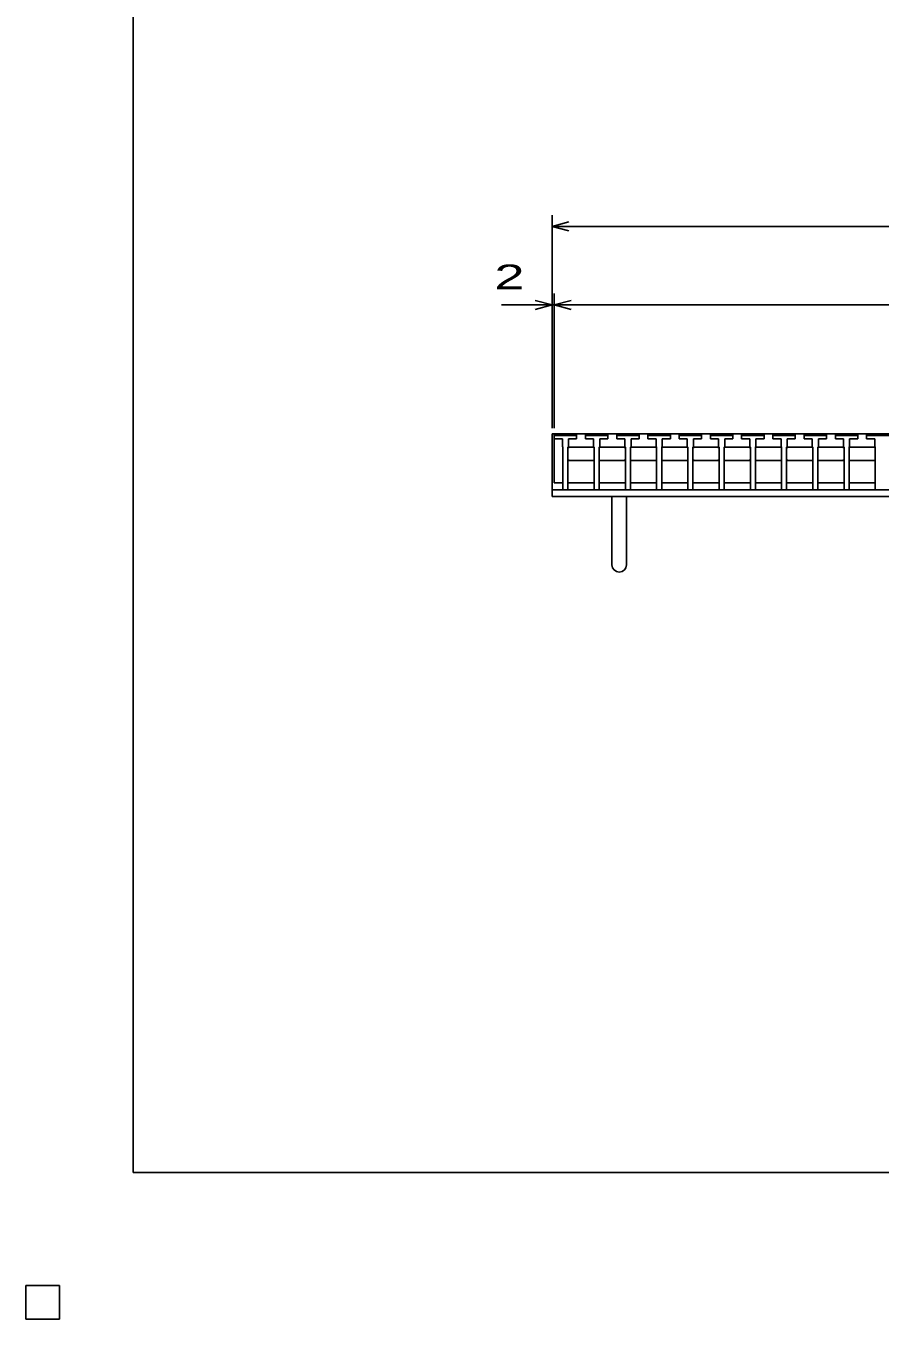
# Model space of a CAD drawing. Units: millimetres, scale not verified. Extents: x -1820 to 1736, y -1282 to 1048.
# Drawn here: x -1820 to -1057, y -1282 to -128 of the extents above; entities that cross this region are included whole.
import ezdxf
from ezdxf.enums import TextEntityAlignment as Align

# ---------------------------------------------------------------- set-up
doc = ezdxf.new("R2010")
doc.units = ezdxf.units.MM
doc.header["$LTSCALE"] = 10
for name, color, linetype, lineweight in [('0_2', 150, 'Continuous', 25), ('16', 3, 'Continuous', 25), ('19', 6, 'Continuous', 25), ('22', 2, 'Continuous', 25)]:
    doc.layers.add(name, color=color, linetype=linetype, lineweight=lineweight)
doc.styles.add('ベクトル', font='')
doc.styles.get('ベクトル').set_extended_font_data('ベクトル')

msp = doc.modelspace()

# ---------------------------------------------------------------- linework, layer by layer
at = {"layer": '0_2'}
for p, q in [((-1724, -1151.5), (-1724, 1048.5)), ((1736, -1151.5), (-1724, -1151.5))]:
    msp.add_line(p, q, dxfattribs=at)
at = {"layer": '16'}
for p, q in [((-1348, -493.5), (-1347.5, -492)), ((-1348, -492), (-352, -492)), ((-1348, -492), (-1348, -536)), ((-1348, -493.5), (-1348, -496.5)), ((-1328, -493.5), (-1348, -493.5)), ((-1347.5, -492), (-1344.6, -492)), ((-1344.6, -492), (-1344.1, -493.5)), ((-1339.95, -493.5), (-1339.45, -492)), ((-1339.45, -492), (-1336.55, -492)), ((-1336.55, -492), (-1336.05, -493.5)), ((-1331.9, -493.5), (-1331.4, -492)), ((-1331.4, -492), (-1328.5, -492)), ((-1328.5, -492), (-1328, -493.5)), ((-1328, -496.5), (-1328, -493.5)), ((-1320.1, -493.5), (-1319.6, -492)), ((-1320.1, -493.5), (-1320.1, -496.5)), ((-1300.1, -493.5), (-1320.1, -493.5)), ((-1319.6, -492), (-1316.7, -492)), ((-1316.7, -492), (-1316.2, -493.5)), ((-1312.05, -493.5), (-1311.55, -492)), ((-1311.55, -492), (-1308.65, -492)), ((-1308.65, -492), (-1308.15, -493.5)), ((-1304, -493.5), (-1303.5, -492)), ((-1303.5, -492), (-1300.6, -492)), ((-1300.6, -492), (-1300.1, -493.5)), ((-1300.1, -496.5), (-1300.1, -493.5)), ((-1292.2, -493.5), (-1291.7, -492)), ((-1292.2, -493.5), (-1292.2, -496.5)), ((-1272.2, -493.5), (-1292.2, -493.5)), ((-1291.7, -492), (-1288.8, -492)), ((-1288.8, -492), (-1288.3, -493.5)), ((-1284.15, -493.5), (-1283.65, -492)), ((-1283.65, -492), (-1280.75, -492)), ((-1280.75, -492), (-1280.25, -493.5)), ((-1276.1, -493.5), (-1275.6, -492)), ((-1275.6, -492), (-1272.7, -492)), ((-1272.7, -492), (-1272.2, -493.5)), ((-1272.2, -496.5), (-1272.2, -493.5)), ((-1264.3, -493.5), (-1263.8, -492)), ((-1264.3, -493.5), (-1264.3, -496.5)), ((-1244.3, -493.5), (-1264.3, -493.5)), ((-1263.8, -492), (-1260.9, -492)), ((-1260.9, -492), (-1260.4, -493.5)), ((-1256.25, -493.5), (-1255.75, -492)), ((-1255.75, -492), (-1252.85, -492)), ((-1252.85, -492), (-1252.35, -493.5)), ((-1248.2, -493.5), (-1247.7, -492)), ((-1247.7, -492), (-1244.8, -492)), ((-1244.8, -492), (-1244.3, -493.5)), ((-1244.3, -496.5), (-1244.3, -493.5)), ((-1236.4, -493.5), (-1235.9, -492)), ((-1236.4, -493.5), (-1236.4, -496.5)), ((-1216.4, -493.5), (-1236.4, -493.5)), ((-1235.9, -492), (-1233, -492)), ((-1233, -492), (-1232.5, -493.5)), ((-1228.35, -493.5), (-1227.85, -492)), ((-1227.85, -492), (-1224.95, -492)), ((-1224.95, -492), (-1224.45, -493.5)), ((-1220.3, -493.5), (-1219.8, -492)), ((-1219.8, -492), (-1216.9, -492)), ((-1216.9, -492), (-1216.4, -493.5)), ((-1216.4, -496.5), (-1216.4, -493.5)), ((-1208.5, -493.5), (-1208, -492)), ((-1208.5, -493.5), (-1208.5, -496.5)), ((-1188.5, -493.5), (-1208.5, -493.5)), ((-1208, -492), (-1205.1, -492)), ((-1205.1, -492), (-1204.6, -493.5)), ((-1200.45, -493.5), (-1199.95, -492)), ((-1199.95, -492), (-1197.05, -492)), ((-1197.05, -492), (-1196.55, -493.5)), ((-1192.4, -493.5), (-1191.9, -492)), ((-1191.9, -492), (-1189, -492)), ((-1189, -492), (-1188.5, -493.5)), ((-1188.5, -496.5), (-1188.5, -493.5)), ((-1180.6, -493.5), (-1180.1, -492)), ((-1180.6, -493.5), (-1180.6, -496.5)), ((-1160.6, -493.5), (-1180.6, -493.5)), ((-1180.1, -492), (-1177.2, -492)), ((-1177.2, -492), (-1176.7, -493.5)), ((-1172.55, -493.5), (-1172.05, -492)), ((-1172.05, -492), (-1169.15, -492)), ((-1169.15, -492), (-1168.65, -493.5)), ((-1164.5, -493.5), (-1164, -492)), ((-1164, -492), (-1161.1, -492)), ((-1161.1, -492), (-1160.6, -493.5)), ((-1160.6, -496.5), (-1160.6, -493.5)), ((-1152.7, -493.5), (-1152.2, -492)), ((-1152.7, -493.5), (-1152.7, -496.5)), ((-1132.7, -493.5), (-1152.7, -493.5)), ((-1152.2, -492), (-1149.3, -492)), ((-1149.3, -492), (-1148.8, -493.5)), ((-1144.65, -493.5), (-1144.15, -492)), ((-1144.15, -492), (-1141.25, -492)), ((-1141.25, -492), (-1140.75, -493.5)), ((-1136.6, -493.5), (-1136.1, -492)), ((-1136.1, -492), (-1133.2, -492)), ((-1133.2, -492), (-1132.7, -493.5)), ((-1132.7, -496.5), (-1132.7, -493.5)), ((-1124.8, -493.5), (-1124.3, -492)), ((-1124.8, -493.5), (-1124.8, -496.5)), ((-1104.8, -493.5), (-1124.8, -493.5)), ((-1124.3, -492), (-1121.4, -492)), ((-1121.4, -492), (-1120.9, -493.5)), ((-1116.75, -493.5), (-1116.25, -492)), ((-1116.25, -492), (-1113.35, -492)), ((-1113.35, -492), (-1112.85, -493.5)), ((-1108.7, -493.5), (-1108.2, -492)), ((-1108.2, -492), (-1105.3, -492)), ((-1105.3, -492), (-1104.8, -493.5)), ((-1104.8, -496.5), (-1104.8, -493.5)), ((-1096.9, -493.5), (-1096.4, -492)), ((-1096.9, -493.5), (-1096.9, -496.5)), ((-1076.9, -493.5), (-1096.9, -493.5)), ((-1096.4, -492), (-1093.5, -492)), ((-1093.5, -492), (-1093, -493.5)), ((-1088.85, -493.5), (-1088.35, -492)), ((-1088.35, -492), (-1085.45, -492)), ((-1085.45, -492), (-1084.95, -493.5)), ((-1080.8, -493.5), (-1080.3, -492)), ((-1080.3, -492), (-1077.4, -492)), ((-1077.4, -492), (-1076.9, -493.5)), ((-1076.9, -496.5), (-1076.9, -493.5)), ((-1069, -493.5), (-1068.5, -492)), ((-1069, -493.5), (-1069, -496.5)), ((-1049, -493.5), (-1069, -493.5)), ((-1068.5, -492), (-1065.6, -492)), ((-1065.6, -492), (-1065.1, -493.5)), ((-1060.95, -493.5), (-1060.45, -492)), ((-1060.45, -492), (-1057.55, -492)), ((-1057.55, -492), (-1057.05, -493.5)), ((-1348, -496.5), (-1340.75, -496.5)), ((-1340.75, -496.5), (-1340.75, -503.5)), ((-1340.75, -503.5), (-1340.25, -504)), ((-1340.25, -504), (-1340.25, -542)), ((-1335.75, -504), (-1335.25, -503.5)), ((-1335.75, -542), (-1335.75, -504)), ((-1335.75, -505), (-1334.75, -504)), ((-1335.25, -503.5), (-1335.25, -496.5)), ((-1335.25, -496.5), (-1328, -496.5)), ((-1334.75, -504), (-1313.35, -504)), ((-1320.1, -496.5), (-1312.85, -496.5)), ((-1313.35, -504), (-1312.35, -505)), ((-1312.85, -496.5), (-1312.85, -503.5)), ((-1312.85, -503.5), (-1312.35, -504)), ((-1312.35, -504), (-1312.35, -542)), ((-1307.85, -504), (-1307.35, -503.5)), ((-1307.85, -542), (-1307.85, -504)), ((-1307.85, -505), (-1306.85, -504)), ((-1307.35, -503.5), (-1307.35, -496.5)), ((-1307.35, -496.5), (-1300.1, -496.5)), ((-1306.85, -504), (-1285.45, -504)), ((-1292.2, -496.5), (-1284.95, -496.5)), ((-1285.45, -504), (-1284.45, -505)), ((-1284.95, -496.5), (-1284.95, -503.5)), ((-1284.95, -503.5), (-1284.45, -504)), ((-1284.45, -504), (-1284.45, -542)), ((-1279.95, -504), (-1279.45, -503.5)), ((-1279.95, -542), (-1279.95, -504)), ((-1279.95, -505), (-1278.95, -504)), ((-1279.45, -503.5), (-1279.45, -496.5)), ((-1279.45, -496.5), (-1272.2, -496.5)), ((-1278.95, -504), (-1257.55, -504)), ((-1264.3, -496.5), (-1257.05, -496.5)), ((-1257.55, -504), (-1256.55, -505)), ((-1257.05, -496.5), (-1257.05, -503.5)), ((-1257.05, -503.5), (-1256.55, -504)), ((-1256.55, -504), (-1256.55, -542)), ((-1252.05, -504), (-1251.55, -503.5)), ((-1252.05, -542), (-1252.05, -504)), ((-1252.05, -505), (-1251.05, -504)), ((-1251.55, -503.5), (-1251.55, -496.5)), ((-1251.55, -496.5), (-1244.3, -496.5)), ((-1251.05, -504), (-1229.65, -504)), ((-1236.4, -496.5), (-1229.15, -496.5)), ((-1229.65, -504), (-1228.65, -505)), ((-1229.15, -496.5), (-1229.15, -503.5)), ((-1229.15, -503.5), (-1228.65, -504)), ((-1228.65, -504), (-1228.65, -542)), ((-1224.15, -504), (-1223.65, -503.5)), ((-1224.15, -542), (-1224.15, -504)), ((-1224.15, -505), (-1223.15, -504)), ((-1223.65, -503.5), (-1223.65, -496.5)), ((-1223.65, -496.5), (-1216.4, -496.5)), ((-1223.15, -504), (-1201.75, -504)), ((-1208.5, -496.5), (-1201.25, -496.5)), ((-1201.75, -504), (-1200.75, -505)), ((-1201.25, -496.5), (-1201.25, -503.5)), ((-1201.25, -503.5), (-1200.75, -504)), ((-1200.75, -504), (-1200.75, -542)), ((-1196.25, -504), (-1195.75, -503.5)), ((-1196.25, -542), (-1196.25, -504)), ((-1196.25, -505), (-1195.25, -504)), ((-1195.75, -503.5), (-1195.75, -496.5)), ((-1195.75, -496.5), (-1188.5, -496.5)), ((-1195.25, -504), (-1173.85, -504)), ((-1180.6, -496.5), (-1173.35, -496.5)), ((-1173.85, -504), (-1172.85, -505)), ((-1173.35, -496.5), (-1173.35, -503.5)), ((-1173.35, -503.5), (-1172.85, -504)), ((-1172.85, -504), (-1172.85, -542)), ((-1168.35, -504), (-1167.85, -503.5)), ((-1168.35, -542), (-1168.35, -504)), ((-1168.35, -505), (-1167.35, -504)), ((-1167.85, -503.5), (-1167.85, -496.5)), ((-1167.85, -496.5), (-1160.6, -496.5)), ((-1167.35, -504), (-1145.95, -504)), ((-1152.7, -496.5), (-1145.45, -496.5)), ((-1145.95, -504), (-1144.95, -505)), ((-1145.45, -496.5), (-1145.45, -503.5)), ((-1145.45, -503.5), (-1144.95, -504)), ((-1144.95, -504), (-1144.95, -542)), ((-1140.45, -504), (-1139.95, -503.5)), ((-1140.45, -542), (-1140.45, -504)), ((-1140.45, -505), (-1139.45, -504)), ((-1139.95, -503.5), (-1139.95, -496.5)), ((-1139.95, -496.5), (-1132.7, -496.5)), ((-1139.45, -504), (-1118.05, -504)), ((-1124.8, -496.5), (-1117.55, -496.5)), ((-1118.05, -504), (-1117.05, -505)), ((-1117.55, -496.5), (-1117.55, -503.5)), ((-1117.55, -503.5), (-1117.05, -504)), ((-1117.05, -504), (-1117.05, -542)), ((-1112.55, -504), (-1112.05, -503.5)), ((-1112.55, -542), (-1112.55, -504)), ((-1112.55, -505), (-1111.55, -504)), ((-1112.05, -503.5), (-1112.05, -496.5)), ((-1112.05, -496.5), (-1104.8, -496.5)), ((-1111.55, -504), (-1090.15, -504)), ((-1096.9, -496.5), (-1089.65, -496.5)), ((-1090.15, -504), (-1089.15, -505)), ((-1089.65, -496.5), (-1089.65, -503.5)), ((-1089.65, -503.5), (-1089.15, -504)), ((-1089.15, -504), (-1089.15, -542)), ((-1084.65, -504), (-1084.15, -503.5)), ((-1084.65, -542), (-1084.65, -504)), ((-1084.65, -505), (-1083.65, -504)), ((-1084.15, -503.5), (-1084.15, -496.5)), ((-1084.15, -496.5), (-1076.9, -496.5)), ((-1083.65, -504), (-1062.25, -504)), ((-1069, -496.5), (-1061.75, -496.5)), ((-1062.25, -504), (-1061.25, -505)), ((-1061.75, -496.5), (-1061.75, -503.5)), ((-1061.75, -503.5), (-1061.25, -504)), ((-1061.25, -504), (-1061.25, -542)), ((-1334.75, -516), (-1335.75, -515)), ((-1313.35, -516), (-1334.75, -516)), ((-1312.35, -515), (-1313.35, -516)), ((-1306.85, -516), (-1307.85, -515)), ((-1285.45, -516), (-1306.85, -516)), ((-1284.45, -515), (-1285.45, -516)), ((-1278.95, -516), (-1279.95, -515)), ((-1257.55, -516), (-1278.95, -516)), ((-1256.55, -515), (-1257.55, -516)), ((-1251.05, -516), (-1252.05, -515)), ((-1229.65, -516), (-1251.05, -516)), ((-1228.65, -515), (-1229.65, -516)), ((-1223.15, -516), (-1224.15, -515)), ((-1201.75, -516), (-1223.15, -516)), ((-1200.75, -515), (-1201.75, -516)), ((-1195.25, -516), (-1196.25, -515)), ((-1173.85, -516), (-1195.25, -516)), ((-1172.85, -515), (-1173.85, -516)), ((-1167.35, -516), (-1168.35, -515)), ((-1145.95, -516), (-1167.35, -516)), ((-1144.95, -515), (-1145.95, -516)), ((-1139.45, -516), (-1140.45, -515)), ((-1118.05, -516), (-1139.45, -516)), ((-1117.05, -515), (-1118.05, -516)), ((-1111.55, -516), (-1112.55, -515)), ((-1090.15, -516), (-1111.55, -516)), ((-1089.15, -515), (-1090.15, -516)), ((-1083.65, -516), (-1084.65, -515)), ((-1062.25, -516), (-1083.65, -516)), ((-1061.25, -515), (-1062.25, -516)), ((-1348, -536), (-1340.25, -536)), ((-1340.25, -542), (-1335.75, -542)), ((-1335.75, -536), (-1312.35, -536)), ((-1312.35, -542), (-1307.85, -542)), ((-1307.85, -536), (-1284.45, -536)), ((-1284.45, -542), (-1279.95, -542)), ((-1279.95, -536), (-1256.55, -536)), ((-1256.55, -542), (-1252.05, -542)), ((-1252.05, -536), (-1228.65, -536)), ((-1228.65, -542), (-1224.15, -542)), ((-1224.15, -536), (-1200.75, -536)), ((-1200.75, -542), (-1196.25, -542)), ((-1196.25, -536), (-1172.85, -536)), ((-1172.85, -542), (-1168.35, -542)), ((-1168.35, -536), (-1144.95, -536)), ((-1144.95, -542), (-1140.45, -542)), ((-1140.45, -536), (-1117.05, -536)), ((-1117.05, -542), (-1112.55, -542)), ((-1112.55, -536), (-1089.15, -536)), ((-1089.15, -542), (-1084.65, -542)), ((-1084.65, -536), (-1061.25, -536)), ((-1061.25, -542), (-1056.75, -542)), ((-1820, -1252.5), (-1790, -1252.5)), ((-1820, -1282.5), (-1820, -1252.5)), ((-1820, -1252.5), (-1790, -1252.5)), ((-1820, -1282.5), (-1820, -1252.5)), ((-1820, -1252.5), (-1790, -1252.5)), ((-1820, -1282.5), (-1820, -1252.5)), ((-1820, -1252.5), (-1790, -1252.5)), ((-1820, -1282.5), (-1820, -1252.5)), ((-1820, -1252.5), (-1790, -1252.5)), ((-1820, -1282.5), (-1820, -1252.5)), ((-1790, -1282.5), (-1790, -1252.5)), ((-1790, -1282.5), (-1790, -1252.5)), ((-1790, -1282.5), (-1790, -1252.5)), ((-1790, -1282.5), (-1790, -1252.5)), ((-1790, -1282.5), (-1790, -1252.5)), ((-1820, -1282.5), (-1790, -1282.5)), ((-1820, -1282.5), (-1790, -1282.5)), ((-1820, -1282.5), (-1790, -1282.5)), ((-1820, -1282.5), (-1790, -1282.5)), ((-1820, -1282.5), (-1790, -1282.5))]:
    msp.add_line(p, q, dxfattribs=at)
at = {"layer": '19'}
for p, q in [((-1350, -542), (-1350, -492)), ((-1350, -492), (-1348, -492)), ((-1350, -542), (-350, -542)), ((-1350, -548), (-1350, -542)), ((-350, -548), (-1350, -548)), ((-1296.5, -548), (-1296.5, -609.11)), ((-1283.5, -609.11), (-1283.5, -548))]:
    msp.add_line(p, q, dxfattribs=at)
msp.add_arc((-1290, -609.11), 6.5, 180, 0, dxfattribs=at)
at = {"layer": '22', "color": 4}
for p, q in [((-1350, -487), (-1350, -297)), ((-1350, -307), (-1335, -303)), ((-1335, -311), (-1350, -307)), ((-1350, -307), (-350, -307)), ((-1350, -487), (-1350, -367)), ((-1348, -487), (-1348, -367)), ((-1395, -377), (-1350, -377)), ((-1350, -377), (-1365, -373)), ((-1365, -381), (-1350, -377)), ((-1350, -377), (-1348, -377)), ((-1348, -377), (-1333, -373)), ((-1333, -381), (-1348, -377)), ((-1348, -377), (-352, -377))]:
    msp.add_line(p, q, dxfattribs=at)
at = {"layer": '22'}
for p, q in [((-1790, -1252.5), (-1820, -1252.5)), ((-1820, -1252.5), (-1820, -1282.5)), ((-1790, -1252.5), (-1820, -1252.5)), ((-1820, -1252.5), (-1820, -1282.5)), ((-1790, -1252.5), (-1820, -1252.5)), ((-1820, -1252.5), (-1820, -1282.5)), ((-1790, -1282.5), (-1790, -1252.5)), ((-1790, -1282.5), (-1790, -1252.5)), ((-1790, -1282.5), (-1790, -1252.5)), ((-1820, -1282.5), (-1790, -1282.5)), ((-1820, -1282.5), (-1790, -1282.5)), ((-1820, -1282.5), (-1790, -1282.5))]:
    msp.add_line(p, q, dxfattribs=at)

# ---------------------------------------------------------------- texts
at = {"layer": '22', "style": 'ベクトル', "width": 1.65}
msp.add_text(' 2 ', height=21.99, dxfattribs=at).set_placement((-1415, -352), align=Align.MIDDLE_LEFT)

doc.saveas('drawing.dxf')
